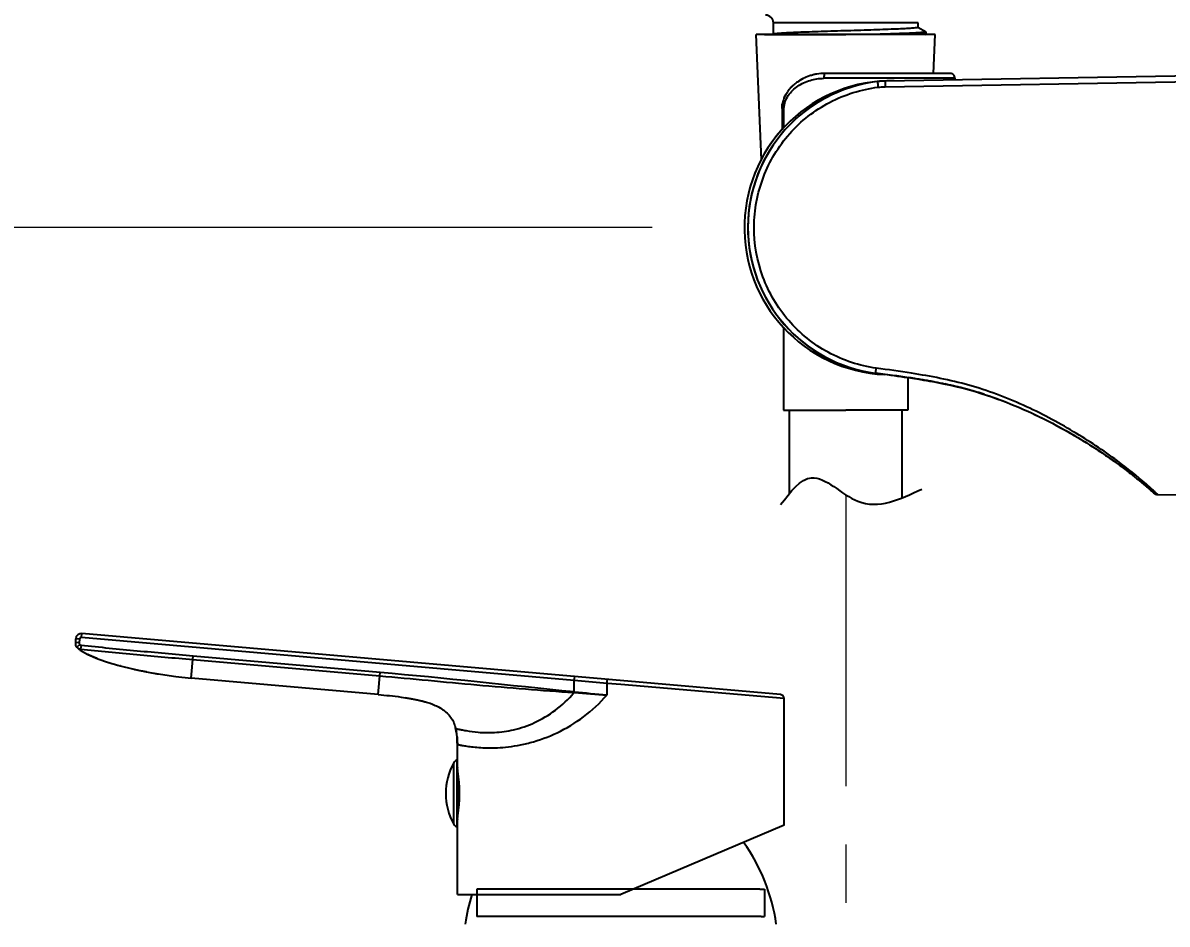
# Model space of a CAD drawing. Extents: x 1777 to 3131, y 3495 to 4487.
# Drawn here: x 2598.9 to 2746, y 3799.3 to 3915.2 of the extents above; entities that cross this region are included whole.
import ezdxf

# ---------------------------------------------------------------- set-up
doc = ezdxf.new("R2010")
doc.units = 0
doc.header["$LTSCALE"] = 30
doc.header["$MEASUREMENT"] = 0
doc.header["$PDMODE"] = 3
doc.header["$PDSIZE"] = -10
doc.linetypes.add('CENTER', pattern=[2, 1.25, -0.25, 0.25, -0.25])
doc.layers.get('0').update_dxf_attribs({"linetype": 'CONTINUOUS'})
doc.layers.get('DEFPOINTS').update_dxf_attribs({"linetype": 'CONTINUOUS'})
for name, color, linetype in [('333_DXF_CONTINUOUS_LINE', 7, 'CONTINUOUS'), ('80D99WK0-R4_DXF_CONTINUOUS_LINE', 7, 'CONTINUOUS'), ('80D99WK0-R7_DXF_CONTINUOUS_LINE', 7, 'CONTINUOUS'), ('80N81050_DXF_CONTINUOUS_LINE', 7, 'CONTINUOUS'), ('80P35VVD2_DXF_CONTINUOUS_LINE', 7, 'CONTINUOUS'), ('8ZG168060_DXF_CONTINUOUS_LINE', 7, 'CONTINUOUS'), ('BODY', 7, 'CONTINUOUS'), ('F3A55-R06_DXF_CONTINUOUS_LINE', 7, 'CONTINUOUS'), ('HB1153CRDJ1-DXF_CONTINUOUS_LINE', 7, 'CONTINUOUS')]:
    doc.layers.add(name, color=color, linetype=linetype)
doc.styles.add('Daelim Dimension', font='NanumGothic.ttf')
doc.dimstyles.new('DEFAULT', dxfattribs={"dimscale": 2, "dimtxt": 2, "dimasz": 2, "dimexe": 0, "dimexo": 2, "dimgap": 1, "dimtad": 1, "dimdec": 1, "dimzin": 9, "dimdsep": 46, "dimtxsty": 'Daelim Dimension', "dimcen": 0.5, "dimclrd": 252, "dimclre": 252, "dimclrt": 3, "dimadec": 1, "dimazin": 0, "dimtfac": 1, "dimtdec": 1, "dimtix": 1, "dimtmove": 0, "dimatfit": 3, "dimfxl": 0, "dimtolj": 1, "dimtzin": 1, "dimlwd": 9, "dimlwe": 9, "dimarcsym": 0})

# ---------------------------------------------------------------- blocks, each defined once
blk = doc.blocks.new('*D70')
at = {"color": 5, "lineweight": 9, "ltscale": 0.5}
for p, q in [((2679.78, 3888.89), (2445.7, 3888.89)), ((2447.7, 3619.83), (2447.7, 3884.89)), ((2561.96, 3615.83), (2445.7, 3615.83))]:
    blk.add_line(p, q, dxfattribs=at)
at = {"color": 5, "ltscale": 0.5}
for points in [[(2447.03, 3884.89), (2448.37, 3884.89), (2447.7, 3888.89)], [(2447.03, 3619.83), (2448.37, 3619.83), (2447.7, 3615.83)]]:
    blk.add_solid(points, dxfattribs=at)
at = {"layer": 'DEFPOINTS', "color": 0, "ltscale": 0.5}
for p in [(2447.7, 3888.89), (2683.78, 3888.89, 0), (2565.96, 3615.83)]:
    blk.add_point(p, dxfattribs=at)
at = {"color": 7, "ltscale": 0.5, "insert": (2440.26, 3752.36), "char_height": 10, "attachment_point": 5, "rotation": 90, "style": 'Daelim Dimension'}
blk.add_mtext('\\A1;1650', dxfattribs=at)

msp = doc.modelspace()

# ---------------------------------------------------------------- linework, layer by layer
at = {"ltscale": 0.5}
msp.add_spline([(2696.29, 3853.26, 0), (2700.27, 3856.71, 0), (2706.22, 3853.68, 0), (2714.43, 3855.25, 0)], degree=3, dxfattribs=at)
at = {"layer": '333_DXF_CONTINUOUS_LINE', "color": 7, "linetype": 'Continuous'}
for p, q in [((2697.42, 3854.69, 0), (2697.42, 3865.41, 0)), ((2711.92, 3854.13, 0), (2711.92, 3865.41, 0))]:
    msp.add_line(p, q, dxfattribs=at)
at = {"layer": '80D99WK0-R4_DXF_CONTINUOUS_LINE', "color": 7, "linetype": 'Continuous'}
for p, q in [((2755.33, 3908.51, 0), (2709.74, 3907.71, 0)), ((2708.74, 3907.65, 0), (2708.73, 3907.65, 0)), ((2708.5, 3870.17, 0), (2708.49, 3870.17, 0)), ((2708.49, 3870.17, 0), (2708.49, 3870.17, 0)), ((2713.51, 3869.46, 0), (2713.36, 3869.49, 0)), ((2713.54, 3869.46, 0), (2713.48, 3869.47, 0)), ((2713.53, 3869.46, 0), (2713.51, 3869.46, 0)), ((2713.56, 3869.46, 0), (2713.53, 3869.46, 0)), ((2715.88, 3869.06, 0), (2715.77, 3869.08, 0)), ((2722.22, 3867.51, 0), (2722.2, 3867.51, 0)), ((2722.23, 3867.5, 0), (2722.22, 3867.51, 0)), ((2722.24, 3867.5, 0), (2722.23, 3867.5, 0)), ((2722.27, 3867.49, 0), (2722.24, 3867.5, 0)), ((2722.28, 3867.49, 0), (2722.27, 3867.49, 0)), ((2722.28, 3867.49, 0), (2722.42, 3867.44, 0)), ((2739.34, 3858.7, 0), (2739.55, 3858.55, 0)), ((2739.41, 3858.65, 0), (2739.5, 3858.59, 0)), ((2739.53, 3858.57, 0), (2739.74, 3858.41, 0)), ((2739.7, 3858.44, 0), (2739.92, 3858.28, 0)), ((2739.88, 3858.31, 0), (2740.1, 3858.14, 0)), ((2740.92, 3857.52, 0), (2741.11, 3857.38, 0)), ((2741.07, 3857.4, 0), (2741.25, 3857.27, 0)), ((2741.63, 3856.96, 0), (2741.76, 3856.86, 0)), ((2741.75, 3856.87, 0), (2741.89, 3856.76, 0)), ((2741.87, 3856.77, 0), (2742.01, 3856.66, 0)), ((2741.99, 3856.68, 0), (2742.13, 3856.56, 0)), ((2742.1, 3856.59, 0), (2742.24, 3856.47, 0)), ((2742.21, 3856.5, 0), (2742.41, 3856.33, 0)), ((2742.35, 3856.38, 0), (2742.56, 3856.21, 0)), ((2742.51, 3856.25, 0), (2742.7, 3856.1, 0)), ((2742.66, 3856.12, 0), (2742.87, 3855.95, 0)), ((2742.85, 3855.97, 0), (2743.03, 3855.81, 0)), ((2743.02, 3855.82, 0), (2743.18, 3855.69, 0)), ((2743.11, 3855.75, 0), (2743.26, 3855.62, 0)), ((2743.18, 3855.69, 0), (2743.39, 3855.52, 0)), ((2743.33, 3855.56, 0), (2743.5, 3855.41, 0)), ((2743.46, 3855.45, 0), (2743.61, 3855.32, 0)), ((2743.58, 3855.35, 0), (2743.63, 3855.3, 0)), ((2743.61, 3855.32, 0), (2743.75, 3855.2, 0)), ((2743.73, 3855.22, 0), (2743.83, 3855.13, 0)), ((2743.82, 3855.14, 0), (2743.95, 3855.02, 0)), ((2743.95, 3855.02, 0), (2744.27, 3854.72, 0)), ((2755.33, 3854.32, 0), (2744.81, 3854.5, 0))]:
    msp.add_line(p, q, dxfattribs=at)
at = {"layer": '80D99WK0-R4_DXF_CONTINUOUS_LINE', "color": 9, "linetype": 'Continuous'}
for p, q in [((2708.74, 3907.65, 0), (2708.74, 3907.65, 0)), ((2709.74, 3906.99, 0), (2755.33, 3907.79, 0)), ((2744.1, 3855.17, 0), (2744.1, 3855.17, 0)), ((2744.81, 3854.5, 0), (2744.49, 3854.81, 0))]:
    msp.add_line(p, q, dxfattribs=at)
at = {"layer": '80D99WK0-R4_DXF_CONTINUOUS_LINE', "color": 7, "linetype": 'Continuous', "elevation": 0}
for points in [[(2708.5, 3870.17), (2709.68, 3870.01), (2710.93, 3869.84), (2712.11, 3869.68), (2713.24, 3869.51)], [(2713.24, 3869.51), (2714.31, 3869.34), (2715.33, 3869.16), (2716.3, 3868.98), (2717.23, 3868.8), (2718.12, 3868.61), (2718.98, 3868.41), (2719.79, 3868.21), (2720.58, 3868), (2721.33, 3867.78), (2722.06, 3867.56)], [(2722.06, 3867.56), (2722.76, 3867.34), (2723.43, 3867.11), (2724.08, 3866.88), (2724.71, 3866.65), (2725.31, 3866.42), (2725.89, 3866.19), (2726.46, 3865.96), (2727.01, 3865.73), (2727.53, 3865.5), (2728.05, 3865.27), (2728.54, 3865.04), (2729.03, 3864.82), (2729.49, 3864.59), (2729.95, 3864.37), (2730.39, 3864.15), (2730.82, 3863.93), (2731.23, 3863.71), (2731.64, 3863.5), (2732.03, 3863.29), (2732.41, 3863.08), (2732.79, 3862.87), (2733.15, 3862.67), (2733.5, 3862.46), (2733.85, 3862.27), (2734.18, 3862.07), (2734.51, 3861.87), (2734.83, 3861.68), (2735.14, 3861.49), (2735.44, 3861.31), (2735.73, 3861.12), (2736.02, 3860.94), (2736.3, 3860.77), (2736.57, 3860.59), (2736.84, 3860.42), (2737.1, 3860.25), (2737.35, 3860.08), (2737.6, 3859.92), (2737.84, 3859.75), (2738.07, 3859.59), (2738.3, 3859.44), (2738.52, 3859.28), (2738.74, 3859.13), (2738.95, 3858.98), (2739.15, 3858.84), (2739.35, 3858.69)], [(2740.04, 3858.19), (2740.27, 3858.01), (2740.44, 3857.89), (2740.61, 3857.76), (2740.77, 3857.64), (2740.92, 3857.52)], [(2740.21, 3858.06), (2740.37, 3857.94), (2740.53, 3857.82), (2740.68, 3857.71), (2740.83, 3857.59), (2740.97, 3857.48)], [(2741.22, 3857.29), (2741.38, 3857.16), (2741.51, 3857.06), (2741.63, 3856.96)], [(2741.36, 3857.18), (2741.5, 3857.07), (2741.63, 3856.96)]]:
    msp.add_lwpolyline(points, dxfattribs=at)
at = {"layer": '80D99WK0-R4_DXF_CONTINUOUS_LINE', "color": 7, "linetype": 'Continuous'}
for centre, radius, start, end in [((2710.97, 3888.89, 0), 18.89, 96.7792, 180.0016), ((2710.97, 3888.89, 0), 18.89, 96.7893, 262.4717), ((2709.92, 3897.77, 0), 9.95, 91, 96.789), ((2709.91, 3897.77, 0), 9.95, 90.9838, 96.773), ((2710.97, 3888.89, 0), 18.89, 179.9985, 262.4815), ((2693.73, 3742.83, 0), 128.17, 81.3855, 81.508), ((2695.11, 3751.92, 0), 118.98, 81.1766, 81.3865), ((2695.5, 3754.46, 0), 116.41, 81.1155, 81.341), ((2697.17, 3765.34, 0), 105.4, 80.6571, 81.3493), ((2697.82, 3769.2, 0), 101.49, 80.662, 81.0858), ((2698.9, 3775.98, 0), 94.62, 80.2278, 81.0884), ((2701.49, 3791.1, 0), 79.28, 79.7629, 80.2122), ((2702.35, 3795.88, 0), 74.43, 79.6062, 79.7596), ((2702.97, 3799.27, 0), 70.97, 79.3295, 79.5204), ((2703.8, 3803.62, 0), 66.54, 78.7286, 79.3337), ((2705.3, 3811.12, 0), 58.89, 77.526, 78.7388), ((2705.83, 3813.39, 0), 56.57, 76.8684, 78.2115), ((2706.14, 3814.99, 0), 54.94, 76.7984, 78.1813), ((2706.25, 3815.48, 0), 54.44, 77.3527, 77.5113), ((2706.45, 3816.36, 0), 53.53, 76.8307, 77.3536), ((2706.76, 3817.66, 0), 52.19, 76.234, 76.831), ((2707.53, 3820.82, 0), 48.95, 73.0853, 76.8337), ((2708.07, 3822.81, 0), 46.88, 73.0046, 76.9185), ((2706.99, 3818.63, 0), 51.2, 75.9453, 76.233), ((2707.23, 3819.57, 0), 50.23, 75.3285, 75.9463), ((2707.88, 3822.05, 0), 47.67, 72.5182, 75.3326), ((2707.75, 3821.76, 0), 47.99, 72.382, 73.003), ((2707.57, 3821.21, 0), 48.57, 72.0849, 72.3826)]:
    msp.add_arc(centre, radius, start, end, dxfattribs=at)
at = {"layer": '80D99WK0-R4_DXF_CONTINUOUS_LINE', "color": 9, "linetype": 'Continuous'}
for points, knots in [([(2708.74, 3907.65, 0), (2708.74, 3907.65, 0), (2708.75, 3907.62, 0), (2708.74, 3907.59, 0), (2708.75, 3907.52, 0), (2708.76, 3907.43, 0), (2708.78, 3907.32, 0), (2708.79, 3907.15, 0), (2708.81, 3907.02, 0), (2708.82, 3906.93, 0)], [0, 0, 0, 0, 0.016691, 0.069306, 0.160467, 0.287379, 0.444916, 0.623271, 1, 1, 1, 1]), ([(2708.59, 3870.8, 0), (2707.51, 3870.94, 0), (2705.37, 3871.45, 0), (2701.36, 3873.19, 0), (2697.02, 3876.67, 0), (2693.66, 3882.42, 0), (2692.67, 3887.89, 0), (2693.09, 3892.25, 0), (2694, 3895.42, 0), (2695.43, 3898.38, 0), (2697.38, 3901.03, 0), (2699.78, 3903.29, 0), (2702.55, 3905.07, 0), (2705.59, 3906.33, 0), (2707.74, 3906.8, 0), (2708.82, 3906.93, 0)], [0, 0, 0, 0, 0.062605, 0.12516, 0.249728, 0.374323, 0.49903, 0.561663, 0.624296, 0.686921, 0.749528, 0.812128, 0.874742, 0.937366, 1, 1, 1, 1]), ([(2708.5, 3870.17, 0), (2708.5, 3870.17, 0), (2708.5, 3870.2, 0), (2708.51, 3870.22, 0), (2708.52, 3870.28, 0), (2708.53, 3870.36, 0), (2708.54, 3870.45, 0), (2708.56, 3870.6, 0), (2708.58, 3870.72, 0), (2708.59, 3870.8, 0)], [0, 0, 0, 0, 0.020414, 0.078217, 0.169573, 0.290564, 0.437473, 0.607358, 1, 1, 1, 1]), ([(2739.58, 3858.87, 0), (2737.77, 3860.22, 0), (2733.86, 3862.82, 0), (2727.51, 3866.21, 0), (2720.52, 3868.82, 0), (2715.59, 3869.76, 0), (2713.12, 3870.15, 0)], [0, 0, 0, 0, 0.232709, 0.484302, 0.741369, 1, 1, 1, 1]), ([(2744.1, 3855.17, 0), (2743.84, 3855.41, 0), (2742.38, 3856.7, 0), (2740.86, 3857.92, 0), (2739.58, 3858.87, 0)], [0, 0, 0, 0, 0.180919, 1, 1, 1, 1]), ([(2744.49, 3854.81, 0), (2744.46, 3854.84, 0), (2744.33, 3854.96, 0), (2744.21, 3855.08, 0), (2744.1, 3855.17, 0)], [0, 0, 0, 0, 0.214026, 1, 1, 1, 1])]:
    msp.add_open_spline(points, degree=3, knots=knots, dxfattribs=at)
for points in [[(2708.82, 3906.93, 0), (2709.13, 3906.96, 0), (2709.43, 3906.99, 0), (2709.74, 3906.99, 0)], [(2713.12, 3870.15, 0), (2711.61, 3870.39, 0), (2710.1, 3870.6, 0), (2708.59, 3870.8, 0)], [(2743.95, 3855.02, 0), (2744.09, 3854.89, 0), (2744.3, 3854.81, 0), (2744.49, 3854.81, 0)]]:
    msp.add_open_spline(points, degree=3, dxfattribs=at)
at = {"layer": '80D99WK0-R4_DXF_CONTINUOUS_LINE', "color": 7, "linetype": 'Continuous'}
for points, knots in [([(2709.74, 3907.71, 0), (2709.74, 3907.71, 0), (2709.74, 3907.69, 0), (2709.74, 3907.66, 0), (2709.74, 3907.59, 0), (2709.74, 3907.5, 0), (2709.74, 3907.39, 0), (2709.74, 3907.22, 0), (2709.74, 3907.08, 0), (2709.74, 3906.99, 0)], [0, 0, 0, 0, 0.016905, 0.069507, 0.160557, 0.287373, 0.444791, 0.623074, 1, 1, 1, 1]), ([(2713.02, 3869.54, 0), (2712.35, 3869.64, 0), (2710.84, 3869.86, 0), (2709.33, 3870.06, 0), (2708.5, 3870.17, 0)], [0, 0, 0, 0, 0.448346, 1, 1, 1, 1]), ([(2722.51, 3867.42, 0), (2725.56, 3866.43, 0), (2731.77, 3863.72, 0), (2737.15, 3860.28, 0), (2739.41, 3858.65, 0)], [0, 0, 0, 0, 0.47159, 1, 1, 1, 1]), ([(2739.5, 3858.59, 0), (2739.71, 3858.44, 0), (2741.12, 3857.4, 0), (2743.26, 3855.65, 0), (2743.95, 3855.02, 0), (2743.95, 3855.02, 0)], [0, 0, 0, 0, 0.077285, 0.538254, 1, 1, 1, 1])]:
    msp.add_open_spline(points, degree=3, knots=knots, dxfattribs=at)
for points in [[(2708.5, 3870.17, 0), (2708.86, 3870.12, 0), (2709.22, 3870.07, 0), (2709.58, 3870.03, 0)], [(2709.58, 3870.03, 0), (2710.73, 3869.87, 0), (2711.88, 3869.71, 0), (2713.03, 3869.54, 0)], [(2714.28, 3869.34, 0), (2715.32, 3869.17, 0), (2716.36, 3868.98, 0), (2717.39, 3868.77, 0)], [(2744.81, 3854.5, 0), (2744.61, 3854.5, 0), (2744.41, 3854.59, 0), (2744.27, 3854.72, 0)]]:
    msp.add_open_spline(points, degree=3, dxfattribs=at)
at = {"layer": '80D99WK0-R7_DXF_CONTINUOUS_LINE', "color": 7, "linetype": 'Continuous'}
for p, q in [((2718.09, 3908.71, 0), (2701.97, 3908.71, 0)), ((2699.19, 3908.05, 0), (2699.2, 3908.05, 0)), ((2699.2, 3908.05, 0), (2699.19, 3908.05, 0)), ((2718.69, 3908.08, 0), (2718.68, 3907.87, 0)), ((2696.47, 3904.21, 0), (2696.47, 3901.49, 0))]:
    msp.add_line(p, q, dxfattribs=at)
at = {"layer": '80D99WK0-R7_DXF_CONTINUOUS_LINE', "color": 9, "linetype": 'Continuous'}
for p, q in [((2704.45, 3908.08, 0), (2701.84, 3908.08, 0)), ((2718.69, 3908.08, 0), (2704.45, 3908.08, 0))]:
    msp.add_line(p, q, dxfattribs=at)
at = {"layer": '80D99WK0-R7_DXF_CONTINUOUS_LINE', "color": 7, "linetype": 'Continuous'}
for centre, radius, start, end in [((2701.94, 3902.61, 0), 6.09, 103.7788, 108.4549), ((2701.98, 3902.44, 0), 6.27, 99.6918, 103.7961), ((2701.98, 3902.51, 0), 6.2, 90.0911, 99.7328), ((2718.09, 3908.11, 0), 0.6, 357.4422, 89.9841), ((2710.53, 3888.86, 0), 18.9, 88.8529, 267.3342), ((2701.33, 3903.42, 0), 5.08, 134.6679, 136.9719), ((2701.38, 3903.37, 0), 5.15, 127.2034, 134.6544), ((2701.59, 3903.09, 0), 5.5, 125.0079, 127.2244), ((2701.99, 3902.46, 0), 6.26, 108.4909, 116.4984), ((2700.25, 3904.11, 0), 3.8, 156.9329, 159.8539), ((2700.81, 3903.81, 0), 4.42, 146.965, 149.3057), ((2700.92, 3903.74, 0), 4.56, 145.8005, 146.9712), ((2701, 3903.69, 0), 4.65, 144.4121, 145.7999), ((2701.2, 3903.54, 0), 4.91, 136.9339, 144.3639), ((2700.02, 3904.18, 0), 3.55, 168.1992, 169.752), ((2700.13, 3904.15, 0), 3.67, 159.8224, 168.1641), ((2710.54, 3888.85, 0), 18.92, 138.0911, 146.8343)]:
    msp.add_arc(centre, radius, start, end, dxfattribs=at)
at = {"layer": '80D99WK0-R7_DXF_CONTINUOUS_LINE', "color": 9, "linetype": 'Continuous'}
msp.add_arc((2704.84, 3908.11, 0), 2.99, 180.0025, 180.5175, dxfattribs=at)
for points, knots in [([(2701.97, 3908.71, 0), (2701.95, 3908.71, 0), (2701.9, 3908.64, 0), (2701.88, 3908.52, 0), (2701.85, 3908.32, 0), (2701.85, 3908.18, 0), (2701.85, 3908.11, 0)], [0, 0, 0, 0, 0.096227, 0.31735, 0.644835, 1, 1, 1, 1]), ([(2696.72, 3904.18, 0), (2696.72, 3904.33, 0), (2696.76, 3904.64, 0), (2696.91, 3905.22, 0), (2697.38, 3906.14, 0), (2698.24, 3906.95, 0), (2699.24, 3907.52, 0), (2700.07, 3907.84, 0), (2700.94, 3908.03, 0), (2701.54, 3908.07, 0), (2701.84, 3908.08, 0)], [0, 0, 0, 0, 0.065805, 0.130408, 0.255775, 0.498063, 0.620342, 0.744557, 0.871082, 1, 1, 1, 1]), ([(2696.47, 3904.21, 0), (2696.47, 3904.2, 0), (2696.5, 3904.2, 0), (2696.55, 3904.19, 0), (2696.63, 3904.18, 0), (2696.69, 3904.18, 0), (2696.72, 3904.18, 0)], [0, 0, 0, 0, 0.080811, 0.292342, 0.612689, 1, 1, 1, 1])]:
    msp.add_open_spline(points, degree=3, knots=knots, dxfattribs=at)
at = {"layer": '80D99WK0-R7_DXF_CONTINUOUS_LINE', "color": 7, "linetype": 'Continuous'}
for points in [[(2698.44, 3907.6, 0), (2698.68, 3907.77, 0), (2698.93, 3907.92, 0), (2699.19, 3908.05, 0)], [(2699.19, 3908.05, 0), (2698.93, 3907.92, 0), (2698.68, 3907.77, 0), (2698.44, 3907.6, 0)], [(2696.47, 3904.21, 0), (2696.47, 3904.4, 0), (2696.48, 3904.6, 0), (2696.52, 3904.81, 0)], [(2696.52, 3904.81, 0), (2696.48, 3904.6, 0), (2696.47, 3904.4, 0), (2696.47, 3904.21, 0)], [(2696.72, 3901.76, 0), (2696.72, 3902.57, 0), (2696.72, 3903.37, 0), (2696.72, 3904.18, 0)]]:
    msp.add_open_spline(points, degree=3, dxfattribs=at)
for points, knots in [([(2696.76, 3905.6, 0), (2696.78, 3905.65, 0), (2696.85, 3905.81, 0), (2696.94, 3905.97, 0), (2697, 3906.07, 0)], [0, 0, 0, 0, 0.357489, 1, 1, 1, 1]), ([(2697, 3906.07, 0), (2696.94, 3905.97, 0), (2696.85, 3905.81, 0), (2696.78, 3905.65, 0), (2696.76, 3905.6, 0)], [0, 0, 0, 0, 0.642497, 1, 1, 1, 1])]:
    msp.add_open_spline(points, degree=3, knots=knots, dxfattribs=at)
at = {"layer": '80N81050_DXF_CONTINUOUS_LINE', "color": 7, "linetype": 'Continuous'}
for p, q in [((2654.72, 3811.75), (2654.72, 3820.45)), ((2654.73, 3820.45), (2654.72, 3820.45)), ((2654.73, 3811.75), (2654.73, 3820.45)), ((2654.77, 3819.17), (2654.73, 3819.17)), ((2654.8, 3818.96), (2654.73, 3818.96)), ((2654.84, 3818.6), (2654.73, 3818.6)), ((2654.84, 3813.6), (2654.73, 3813.6)), ((2654.8, 3813.24), (2654.73, 3813.24)), ((2654.77, 3813.03), (2654.73, 3813.03)), ((2654.73, 3811.75), (2654.72, 3811.75))]:
    msp.add_line(p, q, dxfattribs=at)
at = {"layer": '80N81050_DXF_CONTINUOUS_LINE', "color": 9, "linetype": 'Continuous'}
for p, q in [((2654.26, 3812.17), (2654.26, 3820.03)), ((2654.73, 3818.95), (2654.8, 3818.95)), ((2654.73, 3818.83), (2654.82, 3818.83)), ((2654.73, 3818.69), (2654.83, 3818.69)), ((2654.73, 3813.52), (2654.83, 3813.52)), ((2654.73, 3813.38), (2654.82, 3813.38)), ((2654.73, 3813.26), (2654.8, 3813.26))]:
    msp.add_line(p, q, dxfattribs=at)
at = {"layer": '80N81050_DXF_CONTINUOUS_LINE', "color": 7, "linetype": 'Continuous'}
for centre, radius, start, end in [((2655.13, 3819.54), 1, 114.4072, 150.5714), ((2661.23, 3816.1), 8, 150.5714, 209.4286), ((2655.13, 3812.66), 1, 209.4286, 245.5928)]:
    msp.add_arc(centre, radius, start, end, dxfattribs=at)
at = {"layer": '80P35VVD2_DXF_CONTINUOUS_LINE', "color": 9, "linetype": 'Continuous'}
for p, q in [((2606.43, 3836.18), (2606.47, 3836.68)), ((2606.12, 3835.46), (2605.62, 3835.5)), ((2606.16, 3835.95), (2605.66, 3836)), ((2606.18, 3835.27), (2605.81, 3834.93)), ((2606.16, 3835.95), (2606.12, 3835.46)), ((2606.35, 3835.18), (2606.3, 3834.68)), ((2669.77, 3830.64), (2606.43, 3836.18)), ((2606.24, 3834.55), (2606.3, 3834.68)), ((2620.51, 3830.93), (2620.77, 3833.82)), ((2620.77, 3833.82), (2644.8, 3831.71)), ((2620.73, 3833.33), (2644.76, 3831.23)), ((2644.55, 3828.83), (2644.8, 3831.71)), ((2669.77, 3830.64), (2669.82, 3831.14)), ((2669.77, 3829.2), (2669.77, 3830.64)), ((2673.97, 3830.27), (2669.77, 3830.64)), ((2669.74, 3829.2), (2669.72, 3829.07)), ((2669.72, 3829.07), (2669.76, 3829.07)), ((2669.74, 3829.2), (2669.77, 3829.2)), ((2669.77, 3829.2), (2669.76, 3829.07)), ((2673.97, 3828.77), (2673.97, 3830.27)), ((2675.73, 3830.12), (2673.97, 3830.27)), ((2696.73, 3828.32), (2675.73, 3830.12))]:
    msp.add_line(p, q, dxfattribs=at)
at = {"layer": '80P35VVD2_DXF_CONTINUOUS_LINE', "color": 7, "linetype": 'Continuous'}
for p, q in [((2696.27, 3828.82), (2606.47, 3836.68)), ((2605.66, 3836), (2605.62, 3835.5)), ((2606.13, 3834.64), (2606.24, 3834.55)), ((2644.55, 3828.83), (2620.51, 3830.93)), ((2696.73, 3812.02), (2696.73, 3828.32)), ((2654.73, 3820.45), (2654.73, 3822.42)), ((2654.73, 3819.45), (2654.74, 3819.38)), ((2654.77, 3819.18), (2654.77, 3819.18)), ((2654.77, 3819.18), (2654.77, 3819.16)), ((2654.8, 3818.99), (2654.8, 3818.98)), ((2654.77, 3813.04), (2654.77, 3813.03)), ((2654.77, 3813.03), (2654.77, 3813.02)), ((2654.8, 3813.23), (2654.8, 3813.22)), ((2654.74, 3812.83), (2654.73, 3812.75)), ((2654.73, 3803.1), (2654.73, 3811.75)), ((2696.73, 3812.02), (2675.73, 3803.1)), ((2654.73, 3803.1), (2675.73, 3803.1))]:
    msp.add_line(p, q, dxfattribs=at)
at = {"layer": '80P35VVD2_DXF_CONTINUOUS_LINE', "color": 4, "linetype": 'Continuous'}
for p, q in [((2611.41, 3832.52), (2611.38, 3832.53)), ((2614.75, 3831.75), (2614.67, 3831.77)), ((2644.55, 3828.83), (2620.52, 3830.93)), ((2648.02, 3828.43), (2648.12, 3828.41)), ((2649.52, 3828.16), (2649.59, 3828.14)), ((2652.01, 3827.38), (2652.04, 3827.37)), ((2654.16, 3825.42), (2654.17, 3825.41)), ((2654.5, 3824.49), (2654.51, 3824.46)), ((2654.7, 3823.19), (2654.71, 3823.13)), ((2654.73, 3822.43), (2654.73, 3822.41))]:
    msp.add_line(p, q, dxfattribs=at)
at = {"layer": '80P35VVD2_DXF_CONTINUOUS_LINE', "color": 7, "linetype": 'Continuous'}
for points in [[(2605.81, 3834.93), (2605.88, 3834.85), (2606.13, 3834.64)], [(2606.24, 3834.55), (2607.22, 3833.99), (2608.51, 3833.44), (2609.9, 3832.96), (2611.39, 3832.53), (2612.99, 3832.13), (2614.71, 3831.76), (2616.56, 3831.43), (2618.56, 3831.14), (2620.51, 3830.93)]]:
    msp.add_lwpolyline(points, dxfattribs=at)
for centre, radius, start, end in [((2606.41, 3835.93), 0.75, 85, 175), ((2606.37, 3835.43), 0.75, 175, 222.1589), ((2606.38, 3835.45), 0.772, 222.1738, 231.2784), ((2696.23, 3828.32), 0.5, 360, 85), ((2633.21, 3816.02), 21.79, 8.3603, 8.8801), ((2632.87, 3815.97), 22.13, 7.8495, 8.3114), ((2634, 3816.1), 21, 352.1304, 7.8694), ((2633.31, 3816.17), 21.69, 351.1184, 351.6408), ((2633.06, 3816.22), 21.95, 351.6875, 352.1524)]:
    msp.add_arc(centre, radius, start, end, dxfattribs=at)
at = {"layer": '80P35VVD2_DXF_CONTINUOUS_LINE', "color": 9, "linetype": 'Continuous'}
for centre, radius, start, end in [((2606.37, 3835.43), 0.25, 175, 222.1512), ((2606.41, 3835.93), 0.25, 85, 175), ((2807.98, 5149.65), 1327.67, 264.02468, 264.20655)]:
    msp.add_arc(centre, radius, start, end, dxfattribs=at)
at = {"layer": '80P35VVD2_DXF_CONTINUOUS_LINE', "color": 4, "linetype": 'Continuous'}
for centre, radius, start, end in [((2608.03, 3837.11), 3.12, 230.053, 231.8918), ((2608.26, 3837.4), 3.48, 231.8768, 232.8423), ((2608.38, 3837.56), 3.69, 232.8373, 233.2731), ((2608.44, 3837.64), 3.79, 233.2721, 233.4754), ((2608.49, 3837.7), 3.87, 233.4757, 233.7568), ((2608.61, 3837.87), 4.07, 233.7625, 234.6873), ((2612.02, 3843.8), 10.92, 243.8907, 244.0286), ((2619.31, 3862.77), 31.26, 252.4105, 252.5512), ((2620.83, 3867.72), 36.44, 252.609, 254.9827), ((2624.92, 3883.97), 53.19, 257.1421, 258.8835), ((2625.71, 3887.96), 57.26, 258.9649, 260.8006)]:
    msp.add_arc(centre, radius, start, end, dxfattribs=at)
at = {"layer": '80P35VVD2_DXF_CONTINUOUS_LINE', "color": 7, "linetype": 'Continuous'}
msp.add_open_spline([(2605.81, 3834.93), (2605.93, 3834.79), (2606.12, 3834.7), (2606.3, 3834.68)], degree=3, dxfattribs=at)
at = {"layer": '80P35VVD2_DXF_CONTINUOUS_LINE', "color": 9, "linetype": 'Continuous'}
for points in [[(2606.18, 3835.27), (2606.22, 3835.22), (2606.29, 3835.18), (2606.35, 3835.18)], [(2644.8, 3831.71), (2653.12, 3830.98), (2661.42, 3830.04), (2669.74, 3829.2)], [(2669.76, 3829.07), (2671.16, 3828.97), (2672.56, 3828.87), (2673.97, 3828.77)]]:
    msp.add_open_spline(points, degree=3, dxfattribs=at)
for points, knots in [([(2606.35, 3835.18), (2607.55, 3835.05), (2609.95, 3834.81), (2614.76, 3834.35), (2618.36, 3834.03), (2620.77, 3833.82)], [0, 0, 0, 0, 0.25, 0.5, 1, 1, 1, 1]), ([(2606.3, 3834.68), (2607.5, 3834.55), (2609.9, 3834.32), (2614.71, 3833.87), (2618.32, 3833.54), (2620.73, 3833.33)], [0, 0, 0, 0, 0.249985, 0.499985, 1, 1, 1, 1]), ([(2644.76, 3831.23), (2646.84, 3831.05), (2651, 3830.66), (2657.23, 3830.07), (2663.48, 3829.54), (2667.64, 3829.23), (2669.72, 3829.07)], [0, 0, 0, 0, 0.250025, 0.500014, 0.749989, 1, 1, 1, 1]), ([(2673.97, 3830.27), (2673.97, 3830.33), (2673.98, 3830.45), (2674, 3830.6), (2674.02, 3830.71), (2674.04, 3830.75), (2674.05, 3830.77), (2674.05, 3830.77)], [0, 0, 0, 0, 0.378307, 0.700043, 0.916571, 0.975038, 1, 1, 1, 1]), ([(2654.51, 3824.48), (2654.54, 3824.47), (2654.65, 3824.45), (2654.9, 3824.38), (2655.32, 3824.29), (2656.17, 3824.12), (2657.58, 3823.94), (2659.64, 3823.9), (2662.1, 3824.24), (2664.78, 3825.16), (2667.45, 3826.76), (2669.01, 3828.24), (2669.72, 3829.07)], [0, 0, 0, 0, 0.005347, 0.021095, 0.046756, 0.081667, 0.176461, 0.300205, 0.448598, 0.618097, 0.803895, 1, 1, 1, 1]), ([(2654.73, 3822.42), (2654.73, 3822.42), (2654.74, 3822.42), (2654.75, 3822.41), (2654.79, 3822.41), (2654.86, 3822.39), (2654.97, 3822.37), (2655.15, 3822.33), (2655.38, 3822.29), (2655.65, 3822.24), (2655.98, 3822.19), (2656.51, 3822.11), (2657.28, 3822.03), (2658.35, 3821.97), (2659.58, 3821.96), (2660.97, 3822.05), (2662.5, 3822.27), (2664.75, 3822.76), (2667.69, 3823.85), (2671.07, 3825.89), (2673.06, 3827.74), (2673.97, 3828.77)], [0, 0, 0, 0, 0.000309, 0.001233, 0.002771, 0.004919, 0.011036, 0.019562, 0.030472, 0.043717, 0.059248, 0.077015, 0.119059, 0.169427, 0.227728, 0.293494, 0.366278, 0.44538, 0.619102, 0.806587, 1, 1, 1, 1])]:
    msp.add_open_spline(points, degree=3, knots=knots, dxfattribs=at)
at = {"layer": '80P35VVD2_DXF_CONTINUOUS_LINE', "color": 4, "linetype": 'Continuous'}
for points, weights in [([(2608.46, 3833.46), (2607.77, 3833.72), (2607.24, 3833.98)], [0.5131764592, 0.5207937735, 0.5328146591]), ([(2648.12, 3828.41), (2648.88, 3828.29), (2649.52, 3828.16)], [0.4498265736, 0.4610221967, 0.4697196453]), ([(2649.59, 3828.14), (2650.29, 3827.99), (2650.87, 3827.81)], [0.4706902919, 0.4805951856, 0.4871528293]), ([(2652.04, 3827.37), (2652.56, 3827.12), (2652.96, 3826.83)], [0.4978493229, 0.5010094546, 0.4995261963]), ([(2654.47, 3824.61), (2654.49, 3824.55), (2654.5, 3824.49)], [0.4561018008, 0.4546220675, 0.4530924548]), ([(2654.51, 3824.46), (2654.52, 3824.42), (2654.53, 3824.39)], [0.4522881051, 0.4513351144, 0.4503630887]), ([(2654.53, 3824.39), (2654.58, 3824.19), (2654.61, 3823.97)], [0.4503630887, 0.4452477854, 0.4396053273]), ([(2654.68, 3823.48), (2654.69, 3823.34), (2654.7, 3823.19)], [0.4266909514, 0.4231362445, 0.4194091722]), ([(2654.71, 3823.13), (2654.71, 3823.03), (2654.72, 3822.93)], [0.4178226854, 0.4154186816, 0.4129443514]), ([(2654.72, 3822.93), (2654.73, 3822.69), (2654.73, 3822.43)], [0.4129443514, 0.4069488063, 0.4005403465])]:
    msp.add_rational_spline(points, weights, degree=2, dxfattribs=at)
at = {"layer": '80P35VVD2_DXF_CONTINUOUS_LINE', "color": 7, "linetype": 'Continuous'}
for points, knots in [([(2644.55, 3828.83), (2645.53, 3828.74), (2646.97, 3828.6), (2648.85, 3828.3), (2650.21, 3828.02), (2651.57, 3827.61), (2652.88, 3826.98), (2653.99, 3825.93), (2654.38, 3824.98), (2654.51, 3824.48)], [0, 0, 0, 0, 0.255237, 0.373999, 0.49331, 0.615751, 0.740386, 0.866634, 1, 1, 1, 1]), ([(2654.73, 3822.42), (2654.73, 3822.59), (2654.71, 3823.29), (2654.63, 3823.98), (2654.51, 3824.48)], [0, 0, 0, 0, 0.253283, 1, 1, 1, 1])]:
    msp.add_open_spline(points, degree=3, knots=knots, dxfattribs=at)
at = {"layer": '8ZG168060_DXF_CONTINUOUS_LINE', "color": 6, "linetype": 'Continuous'}
for p, q in [((2657.23, 3803.8), (2657.23, 3800.3)), ((2657.83, 3803.8), (2657.23, 3803.8)), ((2693.63, 3803.8), (2694.23, 3803.8)), ((2694.23, 3803.8), (2694.23, 3800.3)), ((2657.68, 3800.3), (2657.23, 3800.3)), ((2693.78, 3800.3), (2694.23, 3800.3))]:
    msp.add_line(p, q, dxfattribs=at)
at = {"layer": '8ZG168060_DXF_CONTINUOUS_LINE', "color": 7, "linetype": 'Continuous'}
for p, q in [((2693.63, 3803.8), (2657.83, 3803.8)), ((2693.78, 3800.3), (2657.68, 3800.3))]:
    msp.add_line(p, q, dxfattribs=at)
for centre, start, end in [((2671.97, 3795.92), 8.1127, 35.3955), ((2679.49, 3795.92), 162.5419, 171.8873)]:
    msp.add_arc(centre, 24, start, end, dxfattribs=at)
at = {"layer": 'BODY', "color": 1, "linetype": 'CENTER', "lineweight": 5}
msp.add_line((2704.66, 3854.53), (2704.66, 3672.78), dxfattribs=at)
at = {"layer": 'F3A55-R06_DXF_CONTINUOUS_LINE', "color": 7, "linetype": 'Continuous'}
for p, q in [((2695.36, 3913.74, 0), (2695.36, 3915.21, 0)), ((2715, 3914.03, 0), (2713.91, 3914.61, 0)), ((2713.96, 3914.58, 0), (2713.96, 3915.21, 0)), ((2695.37, 3913.75, 0), (2695.3, 3913.71, 0)), ((2714.82, 3913.71, 0), (2715, 3913.8, 0)), ((2715, 3913.8, 0), (2715, 3914.03, 0))]:
    msp.add_line(p, q, dxfattribs=at)
at = {"layer": 'F3A55-R06_DXF_CONTINUOUS_LINE', "color": 9, "linetype": 'Continuous'}
for p in [(2695.36, 3915.21, 0), (2713.96, 3915.21, 0)]:
    msp.add_line(p, (2695.36, 3915.21, 0), dxfattribs=at)
at = {"layer": 'F3A55-R06_DXF_CONTINUOUS_LINE', "color": 7, "linetype": 'Continuous'}
msp.add_arc((2694.36, 3915.21, 0), 1, 0.0014, 90.0014, dxfattribs=at)
for points, knots in [([(2713.91, 3914.61, 0), (2713.87, 3914.59, 0), (2713.76, 3914.58, 0), (2713.55, 3914.55, 0), (2713.27, 3914.52, 0), (2712.75, 3914.49, 0), (2711.93, 3914.44, 0), (2710.76, 3914.39, 0), (2709.38, 3914.34, 0), (2707.84, 3914.28, 0), (2706.18, 3914.23, 0), (2704.47, 3914.18, 0), (2702.77, 3914.13, 0), (2701.14, 3914.07, 0), (2699.62, 3914.02, 0), (2698.28, 3913.97, 0), (2697.3, 3913.92, 0), (2696.63, 3913.88, 0), (2696.23, 3913.86, 0), (2695.91, 3913.83, 0), (2695.66, 3913.81, 0), (2695.49, 3913.78, 0), (2695.4, 3913.76, 0), (2695.37, 3913.75, 0)], [0, 0, 0, 0, 0.006909, 0.018032, 0.033305, 0.052607, 0.102617, 0.16635, 0.241608, 0.325788, 0.415971, 0.509037, 0.60176, 0.690929, 0.773457, 0.846484, 0.907486, 0.932801, 0.954359, 0.971978, 0.98551, 0.994858, 1, 1, 1, 1]), ([(2715, 3914.03, 0), (2714.97, 3914.03, 0), (2714.89, 3914.01, 0), (2714.66, 3913.98, 0), (2714.24, 3913.95, 0), (2713.6, 3913.91, 0), (2712.79, 3913.87, 0), (2711.8, 3913.83, 0), (2710.23, 3913.77, 0), (2708.99, 3913.73, 0), (2708.12, 3913.71, 0)], [0, 0, 0, 0, 0.014598, 0.036507, 0.101972, 0.195502, 0.315074, 0.458341, 0.622544, 1, 1, 1, 1]), ([(2715, 3913.8, 0), (2714.96, 3913.79, 0), (2714.86, 3913.78, 0), (2714.56, 3913.74, 0), (2714.29, 3913.72, 0), (2714.1, 3913.71, 0)], [0, 0, 0, 0, 0.135867, 0.348489, 1, 1, 1, 1])]:
    msp.add_open_spline(points, degree=3, knots=knots, dxfattribs=at)
at = {"layer": 'HB1153CRDJ1-DXF_CONTINUOUS_LINE', "color": 7, "linetype": 'Continuous'}
for p, q in [((2693.83, 3897.61, 0), (2693.16, 3913.71, 0)), ((2694.41, 3913.71, 0), (2693.16, 3913.71, 0)), ((2694.21, 3913.71, 0), (2704.66, 3913.71, 0)), ((2695.36, 3913.71, 0), (2694.41, 3913.71, 0)), ((2704.66, 3913.71, 0), (2695.36, 3913.71, 0)), ((2715.11, 3913.71, 0), (2704.66, 3913.71, 0)), ((2715.12, 3913.71, 0), (2704.66, 3913.71, 0)), ((2716.16, 3913.71, 0), (2715.12, 3913.71, 0)), ((2715.95, 3908.71, 0), (2716.16, 3913.71, 0)), ((2696.66, 3876.08, 0), (2696.66, 3865.41, 0)), ((2712.66, 3869.59, 0), (2712.66, 3865.41, 0)), ((2696.66, 3865.41, 0), (2697.42, 3865.41, 0)), ((2697.42, 3865.41, 0), (2704.66, 3865.41, 0)), ((2712.16, 3865.41, 0), (2704.66, 3865.41, 0)), ((2712.66, 3865.41, 0), (2712.16, 3865.41, 0))]:
    msp.add_line(p, q, dxfattribs=at)

# ---------------------------------------------------------------- dimensions: what is measured, and where the dimension line sits
at = {"color": 5, "ltscale": 0.5}
dim = msp.add_linear_dim(base=(2447.7, 3888.89), p1=(2565.96, 3615.83), p2=(2683.78, 3888.89, 0), angle=90, text='1650', dimstyle='DEFAULT', override={"dimtxt": 5, "dimexe": 1, "dimdec": 0, "dimclrd": 5, "dimclre": 5, "dimclrt": 7}, dxfattribs=at)
dim.commit()
dim.dimension.update_dxf_attribs({"geometry": '*D70', "text_midpoint": (2440.26, 3752.36)})

doc.saveas('drawing.dxf')
